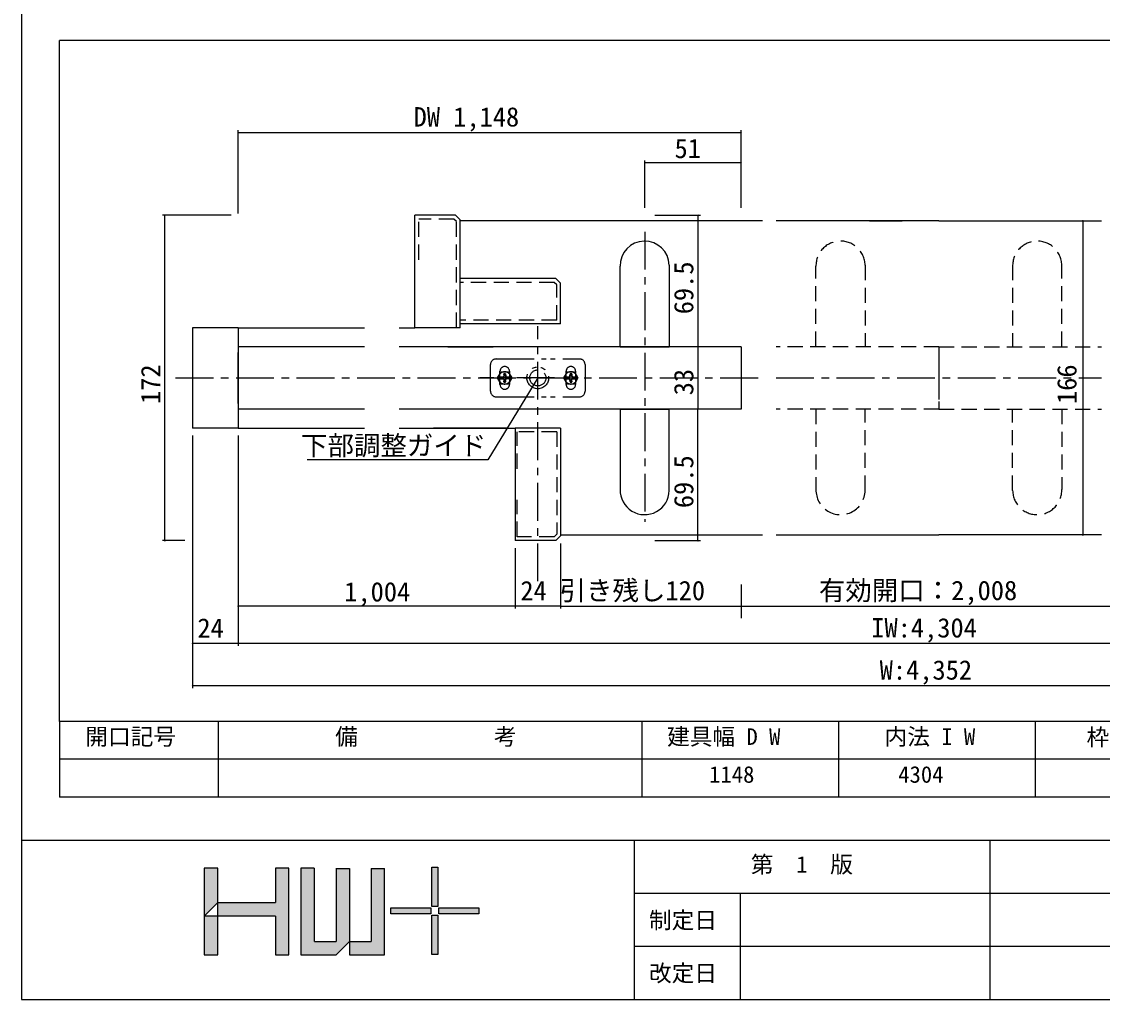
# Model space of a CAD drawing. Units: millimetres, scale not verified. Extents: x -800 to 800, y -554 to 554.
# Drawn here: x -800 to -228, y -554 to -37 of the extents above; entities that cross this region are included whole.
import ezdxf
from ezdxf.enums import TextEntityAlignment as Align

# ---------------------------------------------------------------- set-up
doc = ezdxf.new("R2010")
doc.units = ezdxf.units.MM
doc.header["$LTSCALE"] = 4
for name, pattern in [('CHAIN1', [8, 5, -1, 1, -1]), ('DOUBLE_CHAIN1', [8.8, 5, -1, 0.6, -0.6, 0.6, -1]), ('USER9', [3, 2, -1])]:
    doc.linetypes.add(name, pattern=pattern)
for name, color, linetype, lineweight in [('1-0', 7, 'Continuous', 25), ('1-3_0', 7, 'Continuous', 25), ('2-0', 7, 'Continuous', 25)]:
    doc.layers.add(name, color=color, linetype=linetype, lineweight=lineweight)
doc.styles.add('ＭＳ ゴシック', font='')
doc.styles.get('ＭＳ ゴシック').set_extended_font_data('MS Gothic')

msp = doc.modelspace()

# ---------------------------------------------------------------- linework, layer by layer
at = {"layer": '1-0'}
for p, q in [((152, -47), (-780, -47)), ((152, -47), (-780, -47)), ((-780, -407), (-780, -47)), ((152, -407), (-780, -407)), ((-476, -470), (-476, -554))]:
    msp.add_line(p, q, dxfattribs=at)
at = {"layer": '1-3_0'}
for p, q in [((152, -47), (-780, -47)), ((152, -47), (-780, -47)), ((-780, -407), (-780, -47)), ((152, -407), (-780, -407)), ((152, -407), (-780, -407)), ((-780, -407), (-780, -447)), ((-696, -407), (-696, -447)), ((-472, -407), (-472, -447)), ((-368, -407), (-368, -447)), ((-264, -407), (-264, -447)), ((152, -427), (-780, -427)), ((152, -447), (-780, -447)), ((800, -470), (-800, -470)), ((-476, -470), (-476, -554)), ((-288, -470), (-288, -554)), ((-703.403, -484.7), (-703.403, -530.41)), ((-696.28, -484.7), (-703.403, -484.7)), ((-658.657, -484.7), (-665.78, -484.7)), ((-665.78, -484.7), (-665.78, -502.805)), ((-645.205, -484.7), (-652.328, -484.7)), ((-652.328, -484.7), (-652.328, -530.41)), ((-645.192, -523.158), (-645.192, -484.7)), ((-633.658, -484.708), (-626.549, -484.708)), ((-633.647, -484.7), (-633.647, -523.345)), ((-626.549, -484.709), (-626.549, -530.41)), ((-615.208, -484.709), (-608.02, -484.709)), ((-615.184, -484.709), (-615.184, -523.313)), ((-608.02, -530.41), (-608.02, -484.709)), ((-703.403, -509.941), (-696.267, -502.805)), ((-696.267, -502.805), (-665.78, -502.805)), ((800, -498), (-476, -498)), ((-420, -498), (-420, -554)), ((-665.78, -509.941), (-703.403, -509.941)), ((-652.328, -509.958), (-652.328, -510.358)), ((-645.192, -523.345), (-645.192, -509.731)), ((-645.192, -523.345), (-633.647, -523.345)), ((-633.647, -530.41), (-626.551, -523.313)), ((-626.549, -523.313), (-615.184, -523.313)), ((-652.328, -530.41), (-633.647, -530.41)), ((-626.549, -530.41), (-608.02, -530.41)), ((24, -526), (-476, -526))]:
    msp.add_line(p, q, dxfattribs=at)
for points in [[(-800, -554), (800, -554), (800, 554), (-800, 554)], [(-582.986, -484.01), (-579.826, -484.01), (-579.826, -504.954), (-582.986, -504.954)], [(-604.674, -505.508), (-583.514, -505.508), (-583.514, -508.74), (-604.674, -508.74)], [(-579.298, -505.508), (-558.138, -505.508), (-558.138, -508.74), (-579.298, -508.74)], [(-582.986, -509.383), (-579.826, -509.383), (-579.826, -530.328), (-582.986, -530.328)]]:
    msp.add_lwpolyline(points, close=True, dxfattribs=at)
for points in [[(-703.403, -530.41), (-696.267, -530.41), (-696.267, -509.731), (-696.267, -484.7)], [(-665.78, -530.41), (-658.643, -530.41), (-658.643, -509.731), (-658.643, -484.7)], [(-665.78, -509.958), (-665.78, -510.358), (-665.78, -530.41)]]:
    msp.add_lwpolyline(points, dxfattribs=at)
at = {"layer": '1-3_0', "color": 134}
for points in [[(-703.403, -484.7), (-696.267, -484.7), (-703.403, -509.941), (-696.267, -502.805)], [(-665.78, -530.41), (-658.643, -530.41), (-658.657, -484.7)], [(-665.78, -530.41), (-658.657, -484.7), (-665.78, -484.7)], [(-645.205, -484.7), (-652.328, -484.7), (-652.328, -530.41)], [(-652.328, -530.41), (-645.192, -523.158), (-645.205, -484.7)], [(-626.551, -523.313), (-626.549, -484.709), (-633.647, -484.708)], [(-626.551, -523.313), (-633.647, -484.708), (-633.647, -523.345)], [(-608.02, -530.41), (-608.02, -484.709), (-615.184, -484.709)], [(-608.02, -530.41), (-615.184, -484.709), (-615.184, -523.313)], [(-582.986, -484.01), (-579.826, -484.01), (-582.986, -504.954), (-579.826, -504.954)], [(-696.267, -502.805), (-665.78, -509.958), (-696.267, -509.941)], [(-665.78, -502.805), (-696.267, -502.805), (-665.85, -509.941)], [(-665.78, -502.805), (-665.85, -509.941), (-665.78, -530.41)], [(-583.514, -505.508), (-604.674, -505.508), (-583.514, -508.74), (-604.674, -508.74)], [(-579.298, -505.508), (-558.138, -505.508), (-579.298, -508.74), (-558.138, -508.74)], [(-703.403, -509.941), (-703.403, -530.41), (-696.267, -509.941), (-696.267, -530.41)], [(-582.986, -509.383), (-579.826, -509.383), (-582.986, -530.328), (-579.826, -530.328)], [(-652.328, -530.41), (-633.647, -523.345), (-645.192, -523.158)], [(-652.328, -530.41), (-633.647, -530.41), (-626.551, -523.313)], [(-652.328, -530.41), (-626.551, -523.313), (-633.647, -523.345)], [(-626.549, -523.313), (-626.549, -530.41), (-608.02, -530.41)], [(-608.02, -530.41), (-615.184, -523.313), (-626.549, -523.313)]]:
    msp.add_solid(points, dxfattribs=at)
at = {"layer": '1-3_0'}
for points in [[(-703.403, -484.7), (-696.28, -484.7), (-703.403, -509.941), (-696.267, -502.805)], [(-665.78, -530.41), (-658.643, -530.41), (-658.643, -484.7)], [(-665.78, -530.41), (-658.643, -484.7), (-665.78, -502.805)], [(-665.78, -484.7), (-665.78, -502.805), (-658.657, -484.7)], [(-645.205, -484.7), (-652.328, -484.7), (-652.328, -530.41)], [(-652.328, -530.41), (-645.192, -523.158), (-645.205, -484.7)], [(-626.551, -523.313), (-626.549, -484.708), (-633.647, -484.708)], [(-626.551, -523.313), (-633.647, -484.708), (-633.647, -523.345)], [(-608.02, -530.41), (-608.02, -484.709), (-615.208, -484.709)], [(-608.02, -530.41), (-615.208, -484.709), (-615.184, -523.313)], [(-582.986, -504.954), (-579.826, -504.954), (-582.986, -484.01), (-579.826, -484.01)], [(-696.267, -502.805), (-696.267, -509.731), (-665.85, -509.941)], [(-665.78, -502.805), (-696.267, -502.805), (-665.85, -509.941)], [(-665.78, -502.805), (-665.85, -509.941), (-665.78, -530.41)], [(-604.674, -505.508), (-604.674, -508.74), (-583.514, -505.508), (-583.514, -508.74)], [(-579.298, -505.508), (-579.298, -508.74), (-558.138, -505.508), (-558.138, -508.74)], [(-703.403, -530.41), (-703.403, -509.941), (-696.267, -530.41), (-696.267, -509.731)], [(-582.986, -509.383), (-582.986, -530.328), (-579.826, -509.383), (-579.826, -530.328)], [(-652.328, -530.41), (-633.647, -523.345), (-645.192, -523.158)], [(-652.328, -530.41), (-633.647, -530.41), (-626.551, -523.313)], [(-652.328, -530.41), (-626.551, -523.313), (-633.647, -523.345)], [(-626.551, -523.313), (-626.549, -530.41), (-608.02, -530.41)], [(-608.02, -530.41), (-615.184, -523.313), (-626.551, -523.313)]]:
    msp.add_solid(points, dxfattribs=at)
at = {"layer": '2-0'}
for p, q in [((-685.568, -138.381), (-685.568, -94.425)), ((-685.568, -95.675), (-419.514, -95.675)), ((-419.514, -135.381), (-419.514, -94.425)), ((-470.514, -135.462), (-470.514, -110.373)), ((-419.514, -111.623), (-470.514, -111.623)), ((-689.17, -139.381), (-725.451, -139.381)), ((-724.201, -311.381), (-724.201, -139.381)), ((-408.156, -142.381), (-568.029, -142.381)), ((-465.099, -139.381), (-441.079, -139.381)), ((-314.926, -142.381), (-400.988, -142.412)), ((-351.539, -142.412), (-334.416, -142.412)), ((-314.926, -142.381), (-228.863, -142.412)), ((-238.751, -142.412), (-238.751, -308.412)), ((-483.514, -208.881), (-483.514, -166.381)), ((-457.514, -165.766), (-457.514, -208.881)), ((-568.029, -196.881), (-568.029, -172.881)), ((-709.568, -198.881), (-709.568, -251.881)), ((-685.568, -198.881), (-709.568, -198.881)), ((-685.568, -198.881), (-685.568, -251.881)), ((-685.568, -198.881), (-618.731, -198.881)), ((-600.269, -198.881), (-592.029, -198.881)), ((-515.029, -196.881), (-568.029, -196.881)), ((-618.731, -208.881), (-685.568, -208.881)), ((-419.514, -208.881), (-600.269, -208.881)), ((-574.614, -208.881), (-550.594, -208.881)), ((-564.614, -208.881), (-550.594, -208.881)), ((-483.514, -208.881), (-457.514, -208.881)), ((-685.568, -238.881), (-685.568, -211.881)), ((-526.991, -225.381), (-553.452, -268.7)), ((-618.731, -241.881), (-685.568, -241.881)), ((-483.514, -241.881), (-457.514, -241.881)), ((-483.514, -241.881), (-483.514, -284.381)), ((-457.514, -284.996), (-457.514, -241.881)), ((-442.329, -311.381), (-442.329, -241.881)), ((-685.568, -251.881), (-709.568, -251.881)), ((-709.568, -255.881), (-709.568, -367.094)), ((-709.568, -255.881), (-709.568, -389.393)), ((-685.568, -251.881), (-618.731, -251.881)), ((-685.568, -255.881), (-685.568, -347.329)), ((-685.568, -255.881), (-685.568, -367.094)), ((-685.568, -255.881), (-685.568, -367.094)), ((-600.269, -251.881), (-539.029, -251.881)), ((-543.029, -251.881), (-582.114, -251.881)), ((-539.029, -251.881), (-539.029, -311.381)), ((-515.029, -251.881), (-539.029, -251.881)), ((-553.452, -268.7), (-649.04, -268.7)), ((-515.029, -308.381), (-408.156, -308.381)), ((-400.988, -308.412), (-314.926, -308.412)), ((-351.539, -308.412), (-334.416, -308.412)), ((-228.863, -308.412), (-314.926, -308.412)), ((-278.313, -308.412), (-295.436, -308.412)), ((-713.73, -311.381), (-725.451, -311.381)), ((-515.029, -312.881), (-515.029, -347.329)), ((-515.029, -312.881), (-515.029, -347.329)), ((-465.099, -311.381), (-441.079, -311.381)), ((-539.029, -315.381), (-539.029, -347.329)), ((-539.029, -315.381), (-539.029, -347.329)), ((-419.514, -334.59), (-419.514, -352.482)), ((-419.514, -334.59), (-419.514, -352.482)), ((-539.029, -346.079), (-685.568, -346.079)), ((-515.029, -346.079), (-539.029, -346.079)), ((-515.029, -346.079), (-114.823, -346.079)), ((-685.568, -365.844), (-709.568, -365.844))]:
    msp.add_line(p, q, dxfattribs=at)
at = {"layer": '2-0', "linetype": 'USER9'}
for p, q in [((-590.029, -162.881), (-590.029, -141.381)), ((-379.926, -208.881), (-379.926, -166.381)), ((-353.926, -165.766), (-353.926, -208.881)), ((-275.926, -165.766), (-275.926, -208.881)), ((-249.926, -208.881), (-249.926, -166.381)), ((-517.029, -194.881), (-568.029, -194.881)), ((-314.926, -208.881), (-400.988, -208.881)), ((-314.926, -208.881), (-314.926, -236.881)), ((-314.926, -208.881), (-228.863, -208.881)), ((-314.926, -241.881), (-400.988, -241.881)), ((-379.926, -241.881), (-379.926, -284.381)), ((-353.926, -284.996), (-353.926, -241.881)), ((-275.926, -284.996), (-275.926, -241.881)), ((-249.926, -241.881), (-249.926, -284.381)), ((-517.029, -253.881), (-538.029, -253.881)), ((-538.029, -273.381), (-538.029, -253.881)), ((-538.029, -309.381), (-538.029, -289.881))]:
    msp.add_line(p, q, dxfattribs=at)
at = {"layer": '2-0', "linetype": 'CHAIN1'}
for p, q in [((-470.514, -148.07), (-470.514, -301.48)), ((-527.029, -332.881), (-527.029, -198.042)), ((-718.582, -225.381), (-408.156, -225.381)), ((-518.28, -225.381), (-557.603, -225.381)), ((-518.28, -225.381), (-557.603, -225.381)), ((-400.988, -225.381), (-228.863, -225.381))]:
    msp.add_line(p, q, dxfattribs=at)
at = {"layer": '2-0', "linetype": 'DOUBLE_CHAIN1'}
for p, q in [((-549.029, -215.381), (-505.028, -215.381)), ((-552.029, -232.381), (-552.029, -218.381)), ((-547.029, -228.881), (-547.029, -221.881)), ((-542.029, -221.881), (-542.029, -228.881)), ((-512.028, -228.881), (-512.028, -221.881)), ((-507.028, -221.881), (-507.028, -228.881)), ((-502.028, -218.381), (-502.028, -232.381)), ((-545.633, -224.856), (-545.432, -225.058)), ((-545.432, -225.704), (-545.633, -225.906)), ((-545.053, -224.277), (-544.852, -224.478)), ((-544.206, -224.478), (-544.004, -224.277)), ((-544.004, -226.486), (-544.206, -226.284)), ((-543.626, -225.058), (-544.021, -224.874)), ((-543.626, -225.704), (-543.424, -225.906)), ((-510.431, -225.058), (-510.633, -224.856)), ((-510.431, -225.704), (-510.633, -225.906)), ((-510.053, -226.486), (-509.851, -226.284)), ((-509.851, -224.478), (-510.036, -224.874)), ((-509.004, -224.277), (-509.205, -224.478)), ((-509.205, -226.284), (-509.004, -226.486)), ((-508.625, -225.058), (-508.424, -224.856)), ((-549.029, -235.381), (-505.028, -235.381))]:
    msp.add_line(p, q, dxfattribs=at)
at = {"layer": '2-0'}
for points in [[(-568.029, -198.881), (-592.029, -198.881), (-592.029, -139.381)], [(-568.029, -198.881), (-568.029, -141.881), (-570.529, -139.381), (-592.029, -139.381)], [(-442.329, -139.381), (-442.329, -208.881), (-442.329, -241.881)], [(-515.029, -196.881), (-515.029, -175.381), (-517.529, -172.881), (-568.029, -172.881)], [(-419.514, -208.881), (-419.514, -241.881), (-600.269, -241.881)], [(-515.029, -251.881), (-515.029, -308.881), (-517.529, -311.381), (-539.029, -311.381)], [(79.255, -365.844), (-314.926, -365.844), (-685.568, -365.844)], [(103.255, -388.143), (-314, -388.143), (-709.568, -388.143)]]:
    msp.add_lwpolyline(points, dxfattribs=at)
at = {"layer": '2-0', "linetype": 'USER9'}
for points in [[(-570.029, -198.881), (-570.029, -142.71), (-571.357, -141.381), (-590.029, -141.381)], [(-517.029, -194.881), (-517.029, -176.21), (-518.357, -174.881), (-568.029, -174.881)], [(-314.926, -213.881), (-314.926, -241.881), (-228.863, -241.881)], [(-517.029, -253.881), (-517.029, -308.053), (-518.357, -309.381), (-538.029, -309.381)]]:
    msp.add_lwpolyline(points, dxfattribs=at)
at = {"layer": '2-0', "linetype": 'DOUBLE_CHAIN1'}
for points in [[(-548.269, -225.381), (-546.399, -222.142), (-542.659, -222.142), (-540.789, -225.381), (-542.659, -228.62), (-546.399, -228.62)], [(-507.658, -228.62), (-511.398, -228.62), (-513.268, -225.381), (-511.398, -222.142), (-507.658, -222.142), (-505.788, -225.381)], [(-546.695, -224.917), (-545.633, -224.856), (-545.238, -224.672), (-545.036, -224.874), (-545.432, -225.058), (-545.598, -225.054)], [(-544.206, -224.478), (-544.202, -224.312), (-544.064, -223.217), (-544.004, -224.277), (-543.82, -224.672), (-544.021, -224.874)], [(-544.021, -225.889), (-543.626, -225.704), (-543.46, -225.708), (-542.362, -225.846), (-543.424, -225.906), (-543.82, -226.09)], [(-510.598, -225.054), (-511.695, -224.917), (-510.633, -224.856), (-510.238, -224.672), (-510.036, -224.874), (-510.431, -225.058)], [(-509.993, -227.546), (-510.053, -226.486), (-510.238, -226.09), (-510.036, -225.889), (-509.851, -226.284), (-509.856, -226.45)], [(-509.021, -224.874), (-509.205, -224.478), (-509.201, -224.312), (-509.064, -223.217), (-509.004, -224.277), (-508.819, -224.672)]]:
    msp.add_lwpolyline(points, close=True, dxfattribs=at)
for points in [[(-545.036, -225.889), (-545.432, -225.704), (-545.598, -225.708), (-546.695, -225.846)], [(-546.695, -225.846), (-545.633, -225.906), (-545.238, -226.09), (-545.053, -226.486), (-544.993, -227.546), (-544.856, -226.45), (-544.852, -226.284), (-545.053, -226.486)], [(-545.036, -224.874), (-544.852, -224.478), (-544.856, -224.312), (-544.993, -223.217), (-545.053, -224.277), (-545.238, -224.672)], [(-544.852, -226.284), (-545.036, -225.889), (-545.238, -226.09)], [(-544.021, -225.889), (-544.206, -226.284), (-544.202, -226.45), (-544.064, -227.546), (-544.004, -226.486), (-543.82, -226.09)], [(-543.82, -224.672), (-543.424, -224.856), (-542.362, -224.917), (-543.46, -225.054), (-543.626, -225.058), (-543.424, -224.856)], [(-510.036, -225.889), (-510.431, -225.704), (-510.598, -225.708), (-511.695, -225.846), (-510.633, -225.906), (-510.238, -226.09)], [(-510.238, -224.672), (-510.053, -224.277), (-509.993, -223.217), (-509.856, -224.312), (-509.851, -224.478), (-510.053, -224.277)], [(-509.021, -225.889), (-509.205, -226.284), (-509.201, -226.45), (-509.064, -227.546)], [(-509.064, -227.546), (-509.004, -226.486), (-508.819, -226.09), (-508.424, -225.906), (-507.362, -225.846), (-508.459, -225.708), (-508.625, -225.704), (-508.424, -225.906)], [(-509.021, -224.874), (-508.625, -225.058), (-508.459, -225.054), (-507.362, -224.917), (-508.424, -224.856), (-508.819, -224.672)], [(-508.625, -225.704), (-509.021, -225.889), (-508.819, -226.09)]]:
    msp.add_lwpolyline(points, dxfattribs=at)
for radius in [5.75, 4.25]:
    msp.add_circle((-527.029, -225.381), radius, dxfattribs=at)
at = {"layer": '2-0'}
for centre, radius, start, end in [((-685.568, -95.675), 0.156, 0, 180), ((-685.568, -95.675), 0.156, 180, 0), ((-419.514, -95.675), 0.156, 0, 180), ((-419.514, -95.675), 0.156, 180, 0), ((-470.514, -111.623), 0.156, 0, 180), ((-470.514, -111.623), 0.156, 0, 180), ((-470.514, -111.623), 0.156, 180, 0), ((-470.514, -111.623), 0.156, 180, 0), ((-419.514, -111.623), 0.156, 0, 180), ((-419.514, -111.623), 0.156, 0, 180), ((-419.514, -111.623), 0.156, 180, 0), ((-419.514, -111.623), 0.156, 180, 0), ((-724.201, -139.381), 0.156, 90, 270), ((-724.201, -139.381), 0.156, 270, 90), ((-442.329, -139.381), 0.156, 90, 270), ((-442.329, -139.381), 0.156, 270, 90), ((-238.751, -142.412), 0.156, 90, 270), ((-238.751, -142.412), 0.156, 270, 90), ((-470.514, -166.073), 13.004, 1.35522, 181.35522), ((-470.514, -284.689), 13.004, 178.64478, 358.64478), ((-238.751, -308.412), 0.156, 90, 270), ((-238.751, -308.412), 0.156, 270, 90), ((-724.201, -311.381), 0.156, 90, 270), ((-724.201, -311.381), 0.156, 90, 270), ((-724.201, -311.381), 0.156, 270, 90), ((-724.201, -311.381), 0.156, 270, 90), ((-442.329, -311.381), 0.156, 90, 270), ((-442.329, -311.381), 0.156, 270, 90), ((-685.568, -346.079), 0.156, 0, 180), ((-685.568, -346.079), 0.156, 180, 0), ((-539.029, -346.079), 0.156, 0, 180), ((-539.029, -346.079), 0.156, 0, 180), ((-539.029, -346.079), 0.156, 180, 0), ((-539.029, -346.079), 0.156, 180, 0), ((-515.029, -346.079), 0.156, 0, 180), ((-515.029, -346.079), 0.156, 0, 180), ((-515.029, -346.079), 0.156, 0, 180), ((-515.029, -346.079), 0.156, 0, 180), ((-515.029, -346.079), 0.156, 180, 0), ((-515.029, -346.079), 0.156, 180, 0), ((-515.029, -346.079), 0.156, 180, 0), ((-515.029, -346.079), 0.156, 180, 0), ((-419.514, -346.079), 0.156, 0, 180), ((-419.514, -346.079), 0.156, 0, 180), ((-419.514, -346.079), 0.156, 180, 0), ((-419.514, -346.079), 0.156, 180, 0), ((-709.568, -365.844), 0.156, 0, 180), ((-685.568, -365.844), 0.156, 0, 180), ((-685.568, -365.844), 0.156, 0, 180), ((-709.568, -365.844), 0.156, 180, 0), ((-685.568, -365.844), 0.156, 180, 0), ((-685.568, -365.844), 0.156, 180, 0), ((-709.568, -388.143), 0.156, 0, 180), ((-709.568, -388.143), 0.156, 180, 0)]:
    msp.add_arc(centre, radius, start, end, dxfattribs=at)
at = {"layer": '2-0', "linetype": 'USER9'}
for centre, start, end in [((-366.926, -166.073), 1.35522, 181.35522), ((-262.926, -166.073), 358.64478, 178.64478), ((-366.926, -284.689), 178.64478, 358.64478), ((-262.926, -284.689), 181.35522, 1.35522)]:
    msp.add_arc(centre, 13.004, start, end, dxfattribs=at)
at = {"layer": '2-0', "linetype": 'DOUBLE_CHAIN1'}
for centre, radius, start, end in [((-549.029, -218.381), 3, 90, 180), ((-505.028, -218.381), 3, 0, 90), ((-544.529, -225.381), 3.25, 142.55059, 142.33573), ((-544.529, -221.881), 2.5, 90, 180), ((-544.529, -221.881), 2.5, 0, 90), ((-509.528, -225.381), 3.25, 142.55059, 142.33573), ((-509.528, -221.881), 2.5, 90, 180), ((-509.528, -221.881), 2.5, 0, 90), ((-544.261, -225.381), 2.478, 169.19486, 190.80514), ((-544.529, -225.381), 1.118, 162.98773, 197.01227), ((-544.529, -225.651), 2.478, 90, 100.80514), ((-544.529, -225.112), 2.478, 259.19486, 270), ((-544.529, -225.381), 1.118, 72.98773, 107.01227), ((-544.529, -225.381), 1.118, 252.98773, 287.01227), ((-544.529, -225.651), 2.478, 79.19486, 90), ((-544.529, -225.112), 2.478, 270, 280.80514), ((-544.529, -225.381), 1.118, 342.98773, 17.01227), ((-544.796, -225.381), 2.478, 349.19486, 10.80514), ((-509.261, -225.381), 2.478, 169.19486, 190.80514), ((-509.528, -225.381), 1.118, 162.98773, 197.01227), ((-509.528, -225.651), 2.478, 90, 100.80514), ((-509.528, -225.112), 2.478, 259.19486, 270), ((-509.528, -225.381), 1.118, 72.98773, 107.01227), ((-509.528, -225.381), 1.118, 252.98773, 287.01227), ((-509.528, -225.651), 2.478, 79.19486, 90), ((-509.528, -225.112), 2.478, 270, 280.80514), ((-509.528, -225.381), 1.118, 342.98773, 17.01227), ((-509.796, -225.381), 2.478, 349.19486, 10.80514), ((-549.029, -232.381), 3, 180, 270), ((-544.529, -228.881), 2.5, 180, 270), ((-544.529, -228.881), 2.5, 270, 0), ((-509.528, -228.881), 2.5, 180, 270), ((-509.528, -228.881), 2.5, 270, 0), ((-505.028, -232.381), 3, 270, 0)]:
    msp.add_arc(centre, radius, start, end, dxfattribs=at)

# ---------------------------------------------------------------- texts
at = {"layer": '1-3_0', "style": 'ＭＳ ゴシック'}
for s, p in [('開口記号', (-766.322, -422.098)), ('備\u3000\u3000\u3000\u3000\u3000\u3000考', (-634.215, -422.098)), ('建具幅 D W', (-458.68, -422.098)), ('内法 I W', (-343.653, -422.098)), ('枠外 W', (-236.833, -422.408)), ('1148', (-436.431, -442.098)), ('4304', (-336.431, -442.098)), ('第\u30001\u3000版', (-414.389, -489.685)), ('制定日', (-468.246, -519.17)), ('改定日', (-468.246, -547.17))]:
    msp.add_text(s, height=8.798, dxfattribs=at).set_placement(p, align=Align.BOTTOM_LEFT)
at = {"layer": '2-0', "style": 'ＭＳ ゴシック'}
for s, p in [('DW 1,148', (-592.705, -95.556)), ('51', (-454.729, -112.255)), ('下部調整ガイド', (-652.252, -269.331)), ('引き残し120', (-515.508, -346.023)), ('有効開口：2,008', (-378.388, -345.96)), ('1,004', (-629.402, -346.678)), ('24', (-536.244, -346.086)), ('24', (-707.026, -365.851)), ('IW:4,304', (-350.681, -365.725)), ('W:4,352', (-346.236, -388.024))]:
    msp.add_text(s, height=10.26, dxfattribs=at).set_placement(p, align=Align.BOTTOM_LEFT)
for s, p in [('69.5', (-441.698, -191.738)), ('172', (-723.569, -239.204)), ('33', (-441.698, -234.597)), ('166', (-239.056, -239.204)), ('69.5', (-441.698, -294.238))]:
    msp.add_text(s, height=10.26, rotation=90, dxfattribs=at).set_placement(p, align=Align.BOTTOM_LEFT)

doc.saveas('drawing.dxf')
